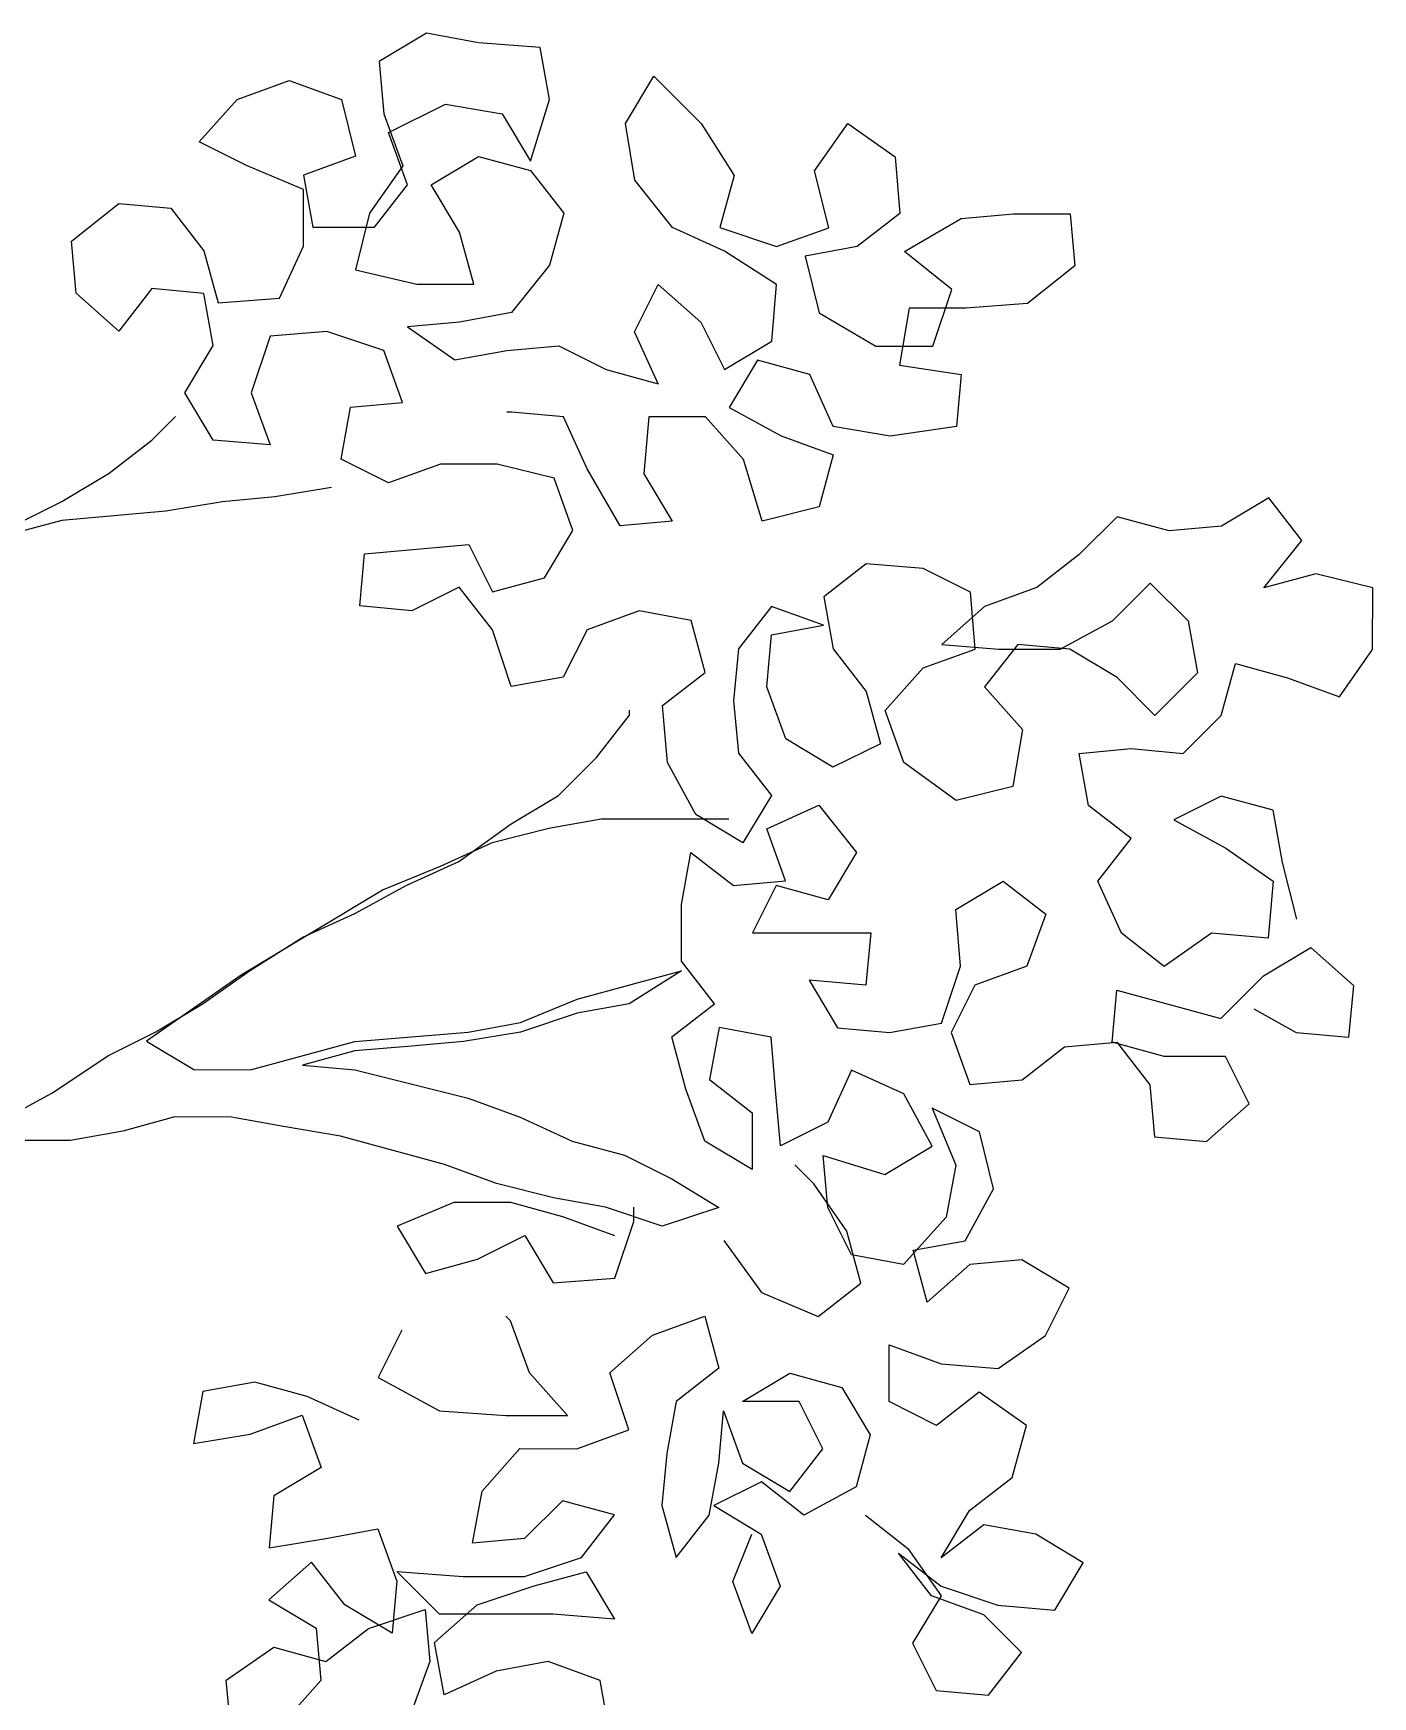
# Model space of a CAD drawing. Header units: millimetres. Extents: x 684983 to 685377, y 990360 to 990509.
# Drawn here: x 685180.768 to 685181.276, y 990434.495 to 990435.126 of the extents above; entities that cross this region are included whole.
import ezdxf

# ---------------------------------------------------------------- set-up
doc = ezdxf.new("R2010")
doc.units = ezdxf.units.MM
doc.layers.add('JACK  FRUIT TREE', color=7, linetype='Continuous')

# ---------------------------------------------------------------- blocks, each defined once
blk = doc.blocks.new('JT')
at = {"color": 3}
for p, q in [((0.58548, 1.18347, 157.72663), (0.5735, 1.1763, 157.72663)), ((0.59863, 1.18106, 157.72663), (0.58548, 1.18347, 157.72663)), ((0.61419, 1.17985, 157.72663), (0.59863, 1.18106, 157.72663)), ((0.61657, 1.16669, 157.72663), (0.61419, 1.17985, 157.72663)), ((0.5735, 1.1763, 157.72663), (0.57469, 1.16314, 157.72663)), ((0.5376, 1.16676, 157.72663), (0.55077, 1.17153, 157.72663)), ((0.55077, 1.17153, 157.72663), (0.56392, 1.16674, 157.72663)), ((0.63571, 1.16069, 157.72663), (0.6429, 1.17265, 157.72663)), ((0.6429, 1.17265, 157.72663), (0.65485, 1.16067, 157.72663)), ((0.52802, 1.156, 157.72663), (0.5376, 1.16676, 157.72663)), ((0.56392, 1.16674, 157.72663), (0.5675, 1.15237, 157.72663)), ((0.57588, 1.15835, 157.72663), (0.59024, 1.16551, 157.72663)), ((0.59024, 1.16551, 157.72663), (0.6046, 1.16311, 157.72663)), ((0.61177, 1.15114, 157.72663), (0.61657, 1.16669, 157.72663)), ((0.57469, 1.16314, 157.72663), (0.57946, 1.14997, 157.72663)), ((0.6046, 1.16311, 157.72663), (0.61177, 1.15114, 157.72663)), ((0.63809, 1.14633, 157.72663), (0.63571, 1.16069, 157.72663)), ((0.65485, 1.16067, 157.72663), (0.66321, 1.1475, 157.72663)), ((0.68355, 1.14868, 157.72663), (0.69194, 1.16064, 157.72663)), ((0.69194, 1.16064, 157.72663), (0.7039, 1.15225, 157.72663)), ((0.58065, 1.14518, 157.72663), (0.57588, 1.15835, 157.72663)), ((0.53998, 1.15001, 157.72663), (0.52802, 1.156, 157.72663)), ((0.5675, 1.15237, 157.72663), (0.55433, 1.1476, 157.72663)), ((0.58664, 1.14518, 157.72663), (0.59861, 1.15235, 157.72663)), ((0.59861, 1.15235, 157.72663), (0.61177, 1.14874, 157.72663)), ((0.7039, 1.15225, 157.72663), (0.70508, 1.13789, 157.72663)), ((0.55433, 1.14401, 157.72663), (0.53998, 1.15001, 157.72663)), ((0.57946, 1.14997, 157.72663), (0.57108, 1.13801, 157.72663)), ((0.61177, 1.14874, 157.72663), (0.62013, 1.13797, 157.72663)), ((0.68713, 1.13432, 157.72663), (0.68355, 1.14868, 157.72663)), ((0.55432, 1.12965, 157.72663), (0.55433, 1.14401, 157.72663)), ((0.55433, 1.1476, 157.72663), (0.55672, 1.13444, 157.72663)), ((0.57227, 1.13442, 157.72663), (0.58065, 1.14518, 157.72663)), ((0.5938, 1.13321, 157.72663), (0.58664, 1.14518, 157.72663)), ((0.64765, 1.13435, 157.72663), (0.63809, 1.14633, 157.72663)), ((0.66321, 1.1475, 157.72663), (0.65961, 1.13434, 157.72663)), ((0.49569, 1.1309, 157.72663), (0.50767, 1.14046, 157.72663)), ((0.50767, 1.14046, 157.72663), (0.52083, 1.13926, 157.72663)), ((0.52083, 1.13926, 157.72663), (0.52919, 1.12848, 157.72663)), ((0.57108, 1.13801, 157.72663), (0.56747, 1.12366, 157.72663)), ((0.62013, 1.13797, 157.72663), (0.61653, 1.12481, 157.72663)), ((0.70508, 1.13789, 157.72663), (0.6943, 1.12953, 157.72663)), ((0.70627, 1.12832, 157.72663), (0.72063, 1.13668, 157.72663)), ((0.72063, 1.13668, 157.72663), (0.73379, 1.13786, 157.72663)), ((0.73379, 1.13786, 157.72663), (0.74815, 1.13785, 157.72663)), ((0.74815, 1.13785, 157.72663), (0.74934, 1.12469, 157.72663)), ((0.55672, 1.13444, 157.72663), (0.57227, 1.13442, 157.72663)), ((0.59738, 1.12004, 157.72663), (0.5938, 1.13321, 157.72663)), ((0.6608, 1.12836, 157.72663), (0.64765, 1.13435, 157.72663)), ((0.65961, 1.13434, 157.72663), (0.67396, 1.12954, 157.72663)), ((0.67396, 1.12954, 157.72663), (0.68713, 1.13432, 157.72663)), ((0.49688, 1.11774, 157.72663), (0.49569, 1.1309, 157.72663)), ((0.52919, 1.12848, 157.72663), (0.53277, 1.11532, 157.72663)), ((0.54832, 1.1165, 157.72663), (0.55432, 1.12965, 157.72663)), ((0.67396, 1.11997, 157.72663), (0.6608, 1.12836, 157.72663)), ((0.6943, 1.12953, 157.72663), (0.68114, 1.12714, 157.72663)), ((0.68114, 1.12714, 157.72663), (0.68472, 1.11278, 157.72663)), ((0.71822, 1.11874, 157.72663), (0.70627, 1.12832, 157.72663)), ((0.56747, 1.12366, 157.72663), (0.58302, 1.12006, 157.72663)), ((0.61653, 1.12481, 157.72663), (0.60695, 1.11286, 157.72663)), ((0.74934, 1.12469, 157.72663), (0.73736, 1.11513, 157.72663)), ((0.51602, 1.11892, 157.72663), (0.50764, 1.10816, 157.72663)), ((0.52918, 1.11771, 157.72663), (0.51602, 1.11892, 157.72663)), ((0.58302, 1.12006, 157.72663), (0.59738, 1.12004, 157.72663)), ((0.63805, 1.10804, 157.72663), (0.64404, 1.12, 157.72663)), ((0.64404, 1.12, 157.72663), (0.6548, 1.11042, 157.72663)), ((0.67275, 1.10562, 157.72663), (0.67396, 1.11997, 157.72663)), ((0.71342, 1.10438, 157.72663), (0.71822, 1.11874, 157.72663)), ((0.50764, 1.10816, 157.72663), (0.49688, 1.11774, 157.72663)), ((0.53156, 1.10455, 157.72663), (0.52918, 1.11771, 157.72663)), ((0.53277, 1.11532, 157.72663), (0.54832, 1.1165, 157.72663)), ((0.73736, 1.11513, 157.72663), (0.72181, 1.11395, 157.72663)), ((0.59378, 1.11047, 157.72663), (0.58062, 1.10929, 157.72663)), ((0.60695, 1.11286, 157.72663), (0.59378, 1.11047, 157.72663)), ((0.6548, 1.11042, 157.72663), (0.66077, 1.09845, 157.72663)), ((0.68472, 1.11278, 157.72663), (0.69907, 1.1044, 157.72663)), ((0.70745, 1.11396, 157.72663), (0.70504, 1.0996, 157.72663)), ((0.72181, 1.11395, 157.72663), (0.70745, 1.11396, 157.72663)), ((0.54592, 1.10693, 157.72663), (0.54112, 1.09258, 157.72663)), ((0.56028, 1.10811, 157.72663), (0.54592, 1.10693, 157.72663)), ((0.57463, 1.10331, 157.72663), (0.56028, 1.10811, 157.72663)), ((0.58062, 1.10929, 157.72663), (0.59258, 1.1009, 157.72663)), ((0.64402, 1.09487, 157.72663), (0.63805, 1.10804, 157.72663)), ((0.52437, 1.09259, 157.72663), (0.53156, 1.10455, 157.72663)), ((0.57941, 1.09015, 157.72663), (0.57463, 1.10331, 157.72663)), ((0.59258, 1.1009, 157.72663), (0.60574, 1.10328, 157.72663)), ((0.60574, 1.10328, 157.72663), (0.6189, 1.10447, 157.72663)), ((0.6189, 1.10447, 157.72663), (0.63086, 1.09848, 157.72663)), ((0.66077, 1.09845, 157.72663), (0.67275, 1.10562, 157.72663)), ((0.69907, 1.1044, 157.72663), (0.71342, 1.10438, 157.72663)), ((0.63086, 1.09848, 157.72663), (0.64402, 1.09487, 157.72663)), ((0.66915, 1.10083, 157.72663), (0.66196, 1.08888, 157.72663)), ((0.68231, 1.09723, 157.72663), (0.66915, 1.10083, 157.72663)), ((0.70504, 1.0996, 157.72663), (0.7206, 1.0972, 157.72663)), ((0.68828, 1.08407, 157.72663), (0.68231, 1.09723, 157.72663)), ((0.7206, 1.0972, 157.72663), (0.71939, 1.08404, 157.72663)), ((0.53154, 1.08062, 157.72663), (0.52437, 1.09259, 157.72663)), ((0.54112, 1.09258, 157.72663), (0.5459, 1.07941, 157.72663)), ((0.56625, 1.08896, 157.72663), (0.57941, 1.09015, 157.72663)), ((0.56384, 1.0758, 157.72663), (0.56625, 1.08896, 157.72663)), ((0.60692, 1.08773, 157.72663), (0.60573, 1.08773, 157.72663)), ((0.62008, 1.08652, 157.72663), (0.60692, 1.08773, 157.72663)), ((0.62605, 1.07335, 157.72663), (0.62008, 1.08652, 157.72663)), ((0.64162, 1.0865, 157.72663), (0.64041, 1.07214, 157.72663)), ((0.65598, 1.08649, 157.72663), (0.64162, 1.0865, 157.72663)), ((0.66554, 1.07571, 157.72663), (0.65598, 1.08649, 157.72663)), ((0.66196, 1.08888, 157.72663), (0.67512, 1.08168, 157.72663)), ((0.67512, 1.08168, 157.72663), (0.68827, 1.07689, 157.72663)), ((0.70264, 1.08166, 157.72663), (0.68828, 1.08407, 157.72663)), ((0.71939, 1.08404, 157.72663), (0.70264, 1.08166, 157.72663)), ((0.5459, 1.07941, 157.72663), (0.53154, 1.08062, 157.72663)), ((0.68827, 1.07689, 157.72663), (0.68467, 1.06373, 157.72663)), ((0.5758, 1.06981, 157.72663), (0.56384, 1.0758, 157.72663)), ((0.58897, 1.07458, 157.72663), (0.5758, 1.06981, 157.72663)), ((0.60332, 1.07457, 157.72663), (0.58897, 1.07458, 157.72663)), ((0.61768, 1.07097, 157.72663), (0.60332, 1.07457, 157.72663)), ((0.63442, 1.05899, 157.72663), (0.62605, 1.07335, 157.72663)), ((0.67031, 1.06015, 157.72663), (0.66554, 1.07571, 157.72663)), ((0.62245, 1.0578, 157.72663), (0.61768, 1.07097, 157.72663)), ((0.64041, 1.07214, 157.72663), (0.64758, 1.06017, 157.72663)), ((0.79834, 1.06602, 157.72663), (0.78637, 1.05885, 157.72663)), ((0.8067, 1.05524, 157.72663), (0.79834, 1.06602, 157.72663)), ((0.64758, 1.06017, 157.72663), (0.63442, 1.05899, 157.72663)), ((0.68467, 1.06373, 157.72663), (0.67031, 1.06015, 157.72663)), ((0.76005, 1.06127, 157.72663), (0.75047, 1.0517, 157.72663)), ((0.7732, 1.05767, 157.72663), (0.76005, 1.06127, 157.72663)), ((0.61526, 1.04585, 157.72663), (0.62245, 1.0578, 157.72663)), ((0.78637, 1.05885, 157.72663), (0.7732, 1.05767, 157.72663)), ((0.56859, 1.03871, 157.72663), (0.5698, 1.05187, 157.72663)), ((0.5698, 1.05187, 157.72663), (0.59613, 1.05424, 157.72663)), ((0.59613, 1.05424, 157.72663), (0.6021, 1.04227, 157.72663)), ((0.75047, 1.0517, 157.72663), (0.73969, 1.04334, 157.72663)), ((0.79712, 1.04329, 157.72663), (0.8067, 1.05524, 157.72663)), ((0.69662, 1.04936, 157.72663), (0.68585, 1.041, 157.72663)), ((0.71098, 1.04815, 157.72663), (0.69662, 1.04936, 157.72663)), ((0.72294, 1.04216, 157.72663), (0.71098, 1.04815, 157.72663)), ((0.59372, 1.04347, 157.72663), (0.58175, 1.0375, 157.72663)), ((0.60209, 1.0327, 157.72663), (0.59372, 1.04347, 157.72663)), ((0.6021, 1.04227, 157.72663), (0.61526, 1.04585, 157.72663)), ((0.73969, 1.04334, 157.72663), (0.72652, 1.03857, 157.72663)), ((0.75883, 1.03495, 157.72663), (0.76841, 1.04451, 157.72663)), ((0.76841, 1.04451, 157.72663), (0.77797, 1.03493, 157.72663)), ((0.81028, 1.04686, 157.72663), (0.79712, 1.04329, 157.72663)), ((0.82464, 1.04326, 157.72663), (0.81028, 1.04686, 157.72663)), ((0.82462, 1.02771, 157.72663), (0.82464, 1.04326, 157.72663)), ((0.58175, 1.0375, 157.72663), (0.56859, 1.03871, 157.72663)), ((0.67268, 1.03861, 157.72663), (0.6643, 1.02785, 157.72663)), ((0.68584, 1.03382, 157.72663), (0.67268, 1.03861, 157.72663)), ((0.68585, 1.041, 157.72663), (0.68823, 1.02783, 157.72663)), ((0.72412, 1.0278, 157.72663), (0.72294, 1.04216, 157.72663)), ((0.63918, 1.03745, 157.72663), (0.62602, 1.03267, 157.72663)), ((0.65234, 1.03504, 157.72663), (0.63918, 1.03745, 157.72663)), ((0.65592, 1.02188, 157.72663), (0.65234, 1.03504, 157.72663)), ((0.72652, 1.03857, 157.72663), (0.71575, 1.029, 157.72663)), ((0.74566, 1.02778, 157.72663), (0.75883, 1.03495, 157.72663)), ((0.77797, 1.03493, 157.72663), (0.78035, 1.02177, 157.72663)), ((0.60686, 1.01834, 157.72663), (0.60209, 1.0327, 157.72663)), ((0.62602, 1.03267, 157.72663), (0.62002, 1.02072, 157.72663)), ((0.67147, 1.01828, 157.72663), (0.67268, 1.03144, 157.72663)), ((0.67268, 1.03144, 157.72663), (0.68584, 1.03382, 157.72663)), ((0.6643, 1.02785, 157.72663), (0.66309, 1.01469, 157.72663)), ((0.68823, 1.02783, 157.72663), (0.69659, 1.01706, 157.72663)), ((0.71096, 1.02303, 157.72663), (0.72412, 1.0278, 157.72663)), ((0.71575, 1.029, 157.72663), (0.7301, 1.02779, 157.72663)), ((0.73489, 1.02899, 157.72663), (0.72651, 1.01823, 157.72663)), ((0.7301, 1.02779, 157.72663), (0.74566, 1.02778, 157.72663)), ((0.74805, 1.02778, 157.72663), (0.73489, 1.02899, 157.72663)), ((0.76001, 1.02059, 157.72663), (0.74805, 1.02778, 157.72663)), ((0.81624, 1.01575, 157.72663), (0.82462, 1.02771, 157.72663)), ((0.64514, 1.01351, 157.72663), (0.65592, 1.02188, 157.72663)), ((0.70138, 1.01227, 157.72663), (0.71096, 1.02303, 157.72663)), ((0.78035, 1.02177, 157.72663), (0.76957, 1.01101, 157.72663)), ((0.78632, 1.01099, 157.72663), (0.78992, 1.02415, 157.72663)), ((0.78992, 1.02415, 157.72663), (0.80308, 1.02055, 157.72663)), ((0.62002, 1.02072, 157.72663), (0.60686, 1.01834, 157.72663)), ((0.67624, 1.00511, 157.72663), (0.67147, 1.01828, 157.72663)), ((0.72651, 1.01823, 157.72663), (0.73607, 1.00745, 157.72663)), ((0.76957, 1.01101, 157.72663), (0.76001, 1.02059, 157.72663)), ((0.80308, 1.02055, 157.72663), (0.81624, 1.01575, 157.72663)), ((0.64633, 0.99916, 157.72663), (0.64514, 1.01351, 157.72663)), ((0.66309, 1.01469, 157.72663), (0.66428, 1.00153, 157.72663)), ((0.69659, 1.01706, 157.72663), (0.70017, 1.00389, 157.72663)), ((0.70615, 0.9991, 157.72663), (0.70138, 1.01227, 157.72663)), ((0.77674, 1.00143, 157.72663), (0.78632, 1.01099, 157.72663)), ((0.6882, 0.99792, 157.72663), (0.67624, 1.00511, 157.72663)), ((0.73607, 1.00745, 157.72663), (0.73366, 0.99309, 157.72663)), ((0.66428, 1.00153, 157.72663), (0.67264, 0.99076, 157.72663)), ((0.70017, 1.00389, 157.72663), (0.6882, 0.99792, 157.72663)), ((0.75042, 1.00145, 157.72663), (0.76358, 1.00264, 157.72663)), ((0.7528, 0.98829, 157.72663), (0.75042, 1.00145, 157.72663)), ((0.76358, 1.00264, 157.72663), (0.77674, 1.00143, 157.72663)), ((0.65349, 0.98599, 157.72663), (0.64633, 0.99916, 157.72663)), ((0.7193, 0.98952, 157.72663), (0.70615, 0.9991, 157.72663)), ((0.73366, 0.99309, 157.72663), (0.7193, 0.98952, 157.72663)), ((0.67264, 0.99076, 157.72663), (0.66545, 0.9788, 157.72663)), ((0.67144, 0.98238, 157.72663), (0.6846, 0.98835, 157.72663)), ((0.6846, 0.98835, 157.72663), (0.69416, 0.97638, 157.72663)), ((0.76356, 0.9799, 157.72663), (0.7528, 0.98829, 157.72663)), ((0.7863, 0.99065, 157.72663), (0.77433, 0.98468, 157.72663)), ((0.79946, 0.98705, 157.72663), (0.7863, 0.99065, 157.72663)), ((0.66545, 0.9788, 157.72663), (0.65349, 0.98599, 157.72663)), ((0.77433, 0.98468, 157.72663), (0.78749, 0.97749, 157.72663)), ((0.80184, 0.97389, 157.72663), (0.79946, 0.98705, 157.72663)), ((0.67621, 0.96922, 157.72663), (0.67144, 0.98238, 157.72663)), ((0.75518, 0.96914, 157.72663), (0.76356, 0.9799, 157.72663)), ((0.64988, 0.96326, 157.72663), (0.65229, 0.97642, 157.72663)), ((0.65229, 0.97642, 157.72663), (0.66305, 0.96803, 157.72663)), ((0.69416, 0.97638, 157.72663), (0.68697, 0.96442, 157.72663)), ((0.78749, 0.97749, 157.72663), (0.79945, 0.9691, 157.72663)), ((0.80542, 0.95953, 157.72663), (0.80184, 0.97389, 157.72663)), ((0.66305, 0.96803, 157.72663), (0.67621, 0.96922, 157.72663)), ((0.67382, 0.96802, 157.72663), (0.66782, 0.95606, 157.72663)), ((0.68697, 0.96442, 157.72663), (0.67382, 0.96802, 157.72663)), ((0.71928, 0.962, 157.72663), (0.73125, 0.96917, 157.72663)), ((0.73125, 0.96917, 157.72663), (0.74201, 0.96078, 157.72663)), ((0.76115, 0.95598, 157.72663), (0.75518, 0.96914, 157.72663)), ((0.79945, 0.9691, 157.72663), (0.79824, 0.95475, 157.72663)), ((0.64987, 0.9489, 157.72663), (0.64988, 0.96326, 157.72663)), ((0.72046, 0.94764, 157.72663), (0.71928, 0.962, 157.72663)), ((0.74201, 0.96078, 157.72663), (0.73721, 0.94762, 157.72663)), ((0.66782, 0.95606, 157.72663), (0.69773, 0.95604, 157.72663)), ((0.69773, 0.95604, 157.72663), (0.69653, 0.94288, 157.72663)), ((0.77191, 0.94759, 157.72663), (0.76115, 0.95598, 157.72663)), ((0.78388, 0.95596, 157.72663), (0.77191, 0.94759, 157.72663)), ((0.79824, 0.95475, 157.72663), (0.78388, 0.95596, 157.72663)), ((0.79703, 0.94518, 157.72663), (0.809, 0.95234, 157.72663)), ((0.809, 0.95234, 157.72663), (0.81976, 0.94276, 157.72663)), ((0.65823, 0.93813, 157.72663), (0.64987, 0.9489, 157.72663)), ((0.71566, 0.93329, 157.72663), (0.72046, 0.94764, 157.72663)), ((0.73721, 0.94762, 157.72663), (0.72404, 0.94285, 157.72663)), ((0.69653, 0.94288, 157.72663), (0.68217, 0.94409, 157.72663)), ((0.68217, 0.94409, 157.72663), (0.68934, 0.93211, 157.72663)), ((0.72404, 0.94285, 157.72663), (0.71805, 0.93089, 157.72663)), ((0.78625, 0.93442, 157.72663), (0.79703, 0.94518, 157.72663)), ((0.81976, 0.94276, 157.72663), (0.81855, 0.9296, 157.72663)), ((0.64746, 0.92976, 157.72663), (0.65823, 0.93813, 157.72663)), ((0.75873, 0.92846, 157.72663), (0.75994, 0.94162, 157.72663)), ((0.75994, 0.94162, 157.72663), (0.78625, 0.93442, 157.72663)), ((0.80539, 0.93081, 157.72663), (0.79463, 0.9368, 157.72663)), ((0.65104, 0.9166, 157.72663), (0.64746, 0.92976, 157.72663)), ((0.65943, 0.93214, 157.72663), (0.65702, 0.91898, 157.72663)), ((0.67258, 0.92974, 157.72663), (0.65943, 0.93214, 157.72663)), ((0.67377, 0.91538, 157.72663), (0.67258, 0.92974, 157.72663)), ((0.68934, 0.93211, 157.72663), (0.7025, 0.93091, 157.72663)), ((0.7025, 0.93091, 157.72663), (0.71566, 0.93329, 157.72663)), ((0.71805, 0.93089, 157.72663), (0.72282, 0.91773, 157.72663)), ((0.81855, 0.9296, 157.72663), (0.80539, 0.93081, 157.72663)), ((0.73599, 0.91891, 157.72663), (0.74676, 0.92728, 157.72663)), ((0.74676, 0.92728, 157.72663), (0.75992, 0.92846, 157.72663)), ((0.77189, 0.92486, 157.72663), (0.75873, 0.92846, 157.72663)), ((0.75992, 0.92846, 157.72663), (0.76829, 0.91768, 157.72663)), ((0.69292, 0.92134, 157.72663), (0.68692, 0.90819, 157.72663)), ((0.70607, 0.91535, 157.72663), (0.69292, 0.92134, 157.72663)), ((0.78744, 0.92485, 157.72663), (0.77189, 0.92486, 157.72663)), ((0.79341, 0.91288, 157.72663), (0.78744, 0.92485, 157.72663)), ((0.65702, 0.91898, 157.72663), (0.66778, 0.9106, 157.72663)), ((0.72282, 0.91773, 157.72663), (0.73599, 0.91891, 157.72663)), ((0.76829, 0.91768, 157.72663), (0.76947, 0.90452, 157.72663)), ((0.65581, 0.90343, 157.72663), (0.65104, 0.9166, 157.72663)), ((0.67495, 0.90222, 157.72663), (0.67377, 0.91538, 157.72663)), ((0.71324, 0.90218, 157.72663), (0.70607, 0.91535, 157.72663)), ((0.78263, 0.90331, 157.72663), (0.79341, 0.91288, 157.72663)), ((0.66778, 0.9106, 157.72663), (0.66777, 0.89624, 157.72663)), ((0.72521, 0.90576, 157.72663), (0.71325, 0.91175, 157.72663)), ((0.71325, 0.91175, 157.72663), (0.71922, 0.89739, 157.72663)), ((0.68692, 0.90819, 157.72663), (0.67495, 0.90222, 157.72663)), ((0.72878, 0.8914, 157.72663), (0.72521, 0.90576, 157.72663)), ((0.76947, 0.90452, 157.72663), (0.78263, 0.90331, 157.72663)), ((0.66777, 0.89624, 157.72663), (0.65581, 0.90343, 157.72663)), ((0.70127, 0.89501, 157.72663), (0.71324, 0.90218, 157.72663)), ((0.68332, 0.89264, 157.72663), (0.67854, 0.89743, 157.72663)), ((0.6869, 0.88665, 157.72663), (0.68572, 0.89981, 157.72663)), ((0.68572, 0.89981, 157.72663), (0.70127, 0.89501, 157.72663)), ((0.71922, 0.89739, 157.72663), (0.71681, 0.88423, 157.72663)), ((0.69168, 0.88066, 157.72663), (0.68332, 0.89264, 157.72663)), ((0.59238, 0.88793, 157.72663), (0.57802, 0.88197, 157.72663)), ((0.60674, 0.88792, 157.72663), (0.59238, 0.88793, 157.72663)), ((0.6199, 0.88432, 157.72663), (0.60674, 0.88792, 157.72663)), ((0.72159, 0.87824, 157.72663), (0.72878, 0.8914, 157.72663)), ((0.63306, 0.87952, 157.72663), (0.6199, 0.88432, 157.72663)), ((0.63305, 0.86875, 157.72663), (0.63784, 0.88311, 157.72663)), ((0.63784, 0.88311, 157.72663), (0.63785, 0.8867, 157.72663)), ((0.69287, 0.87468, 157.72663), (0.6869, 0.88665, 157.72663)), ((0.71681, 0.88423, 157.72663), (0.70603, 0.87228, 157.72663)), ((0.57802, 0.88197, 157.72663), (0.58519, 0.86999, 157.72663)), ((0.59835, 0.87357, 157.72663), (0.61032, 0.87954, 157.72663)), ((0.61032, 0.87954, 157.72663), (0.61749, 0.86757, 157.72663)), ((0.69526, 0.8675, 157.72663), (0.69168, 0.88066, 157.72663)), ((0.66057, 0.8783, 157.72663), (0.67013, 0.86513, 157.72663)), ((0.70603, 0.87228, 157.72663), (0.69287, 0.87468, 157.72663)), ((0.70843, 0.87586, 157.72663), (0.72159, 0.87824, 157.72663)), ((0.71201, 0.8627, 157.72663), (0.70843, 0.87586, 157.72663)), ((0.58519, 0.86999, 157.72663), (0.59835, 0.87357, 157.72663)), ((0.72278, 0.87226, 157.72663), (0.71201, 0.8627, 157.72663)), ((0.73595, 0.87345, 157.72663), (0.72278, 0.87226, 157.72663)), ((0.7479, 0.86626, 157.72663), (0.73595, 0.87345, 157.72663)), ((0.61749, 0.86757, 157.72663), (0.63305, 0.86875, 157.72663)), ((0.68448, 0.85914, 157.72663), (0.69526, 0.8675, 157.72663)), ((0.74191, 0.8543, 157.72663), (0.7479, 0.86626, 157.72663)), ((0.67013, 0.86513, 157.72663), (0.68448, 0.85914, 157.72663)), ((0.60671, 0.85801, 157.72663), (0.60552, 0.85921, 157.72663)), ((0.61149, 0.84484, 157.72663), (0.60671, 0.85801, 157.72663)), ((0.6426, 0.85439, 157.72663), (0.65577, 0.85916, 157.72663)), ((0.65577, 0.85916, 157.72663), (0.65935, 0.846, 157.72663)), ((0.57919, 0.85564, 157.72663), (0.5732, 0.84368, 157.72663)), ((0.63183, 0.84483, 157.72663), (0.6426, 0.85439, 157.72663)), ((0.72994, 0.84593, 157.72663), (0.74191, 0.8543, 157.72663)), ((0.70241, 0.83758, 157.72663), (0.70242, 0.85194, 157.72663)), ((0.70242, 0.85194, 157.72663), (0.71558, 0.84714, 157.72663)), ((0.65935, 0.846, 157.72663), (0.64857, 0.83763, 157.72663)), ((0.71558, 0.84714, 157.72663), (0.72994, 0.84593, 157.72663)), ((0.54209, 0.84252, 157.72663), (0.52893, 0.84013, 157.72663)), ((0.55525, 0.83891, 157.72663), (0.54209, 0.84252, 157.72663)), ((0.5732, 0.84368, 157.72663), (0.58875, 0.83529, 157.72663)), ((0.62105, 0.83407, 157.72663), (0.61149, 0.84484, 157.72663)), ((0.6366, 0.83046, 157.72663), (0.63183, 0.84483, 157.72663)), ((0.66532, 0.83762, 157.72663), (0.67729, 0.84478, 157.72663)), ((0.67729, 0.84478, 157.72663), (0.69045, 0.84118, 157.72663)), ((0.69045, 0.84118, 157.72663), (0.69762, 0.82921, 157.72663)), ((0.52893, 0.84013, 157.72663), (0.52652, 0.82698, 157.72663)), ((0.5684, 0.83292, 157.72663), (0.55525, 0.83891, 157.72663)), ((0.64857, 0.83763, 157.72663), (0.64617, 0.82447, 157.72663)), ((0.67968, 0.8376, 157.72663), (0.66532, 0.83762, 157.72663)), ((0.68565, 0.82563, 157.72663), (0.67968, 0.8376, 157.72663)), ((0.71437, 0.83159, 157.72663), (0.70241, 0.83758, 157.72663)), ((0.72515, 0.83995, 157.72663), (0.71437, 0.83159, 157.72663)), ((0.7371, 0.83157, 157.72663), (0.72515, 0.83995, 157.72663)), ((0.54088, 0.82936, 157.72663), (0.55405, 0.83413, 157.72663)), ((0.55405, 0.83413, 157.72663), (0.55882, 0.82096, 157.72663)), ((0.58875, 0.83529, 157.72663), (0.6055, 0.83408, 157.72663)), ((0.6055, 0.83408, 157.72663), (0.62105, 0.83407, 157.72663)), ((0.65932, 0.82207, 157.72663), (0.66053, 0.83523, 157.72663)), ((0.66053, 0.83523, 157.72663), (0.66531, 0.82206, 157.72663)), ((0.52652, 0.82698, 157.72663), (0.54088, 0.82936, 157.72663)), ((0.62343, 0.82569, 157.72663), (0.6366, 0.83046, 157.72663)), ((0.69762, 0.82921, 157.72663), (0.69402, 0.81605, 157.72663)), ((0.7335, 0.81841, 157.72663), (0.7371, 0.83157, 157.72663)), ((0.5995, 0.81494, 157.72663), (0.60908, 0.8257, 157.72663)), ((0.60908, 0.8257, 157.72663), (0.62343, 0.82569, 157.72663)), ((0.64617, 0.82447, 157.72663), (0.64496, 0.81131, 157.72663)), ((0.67727, 0.81487, 157.72663), (0.68565, 0.82563, 157.72663)), ((0.55882, 0.82096, 157.72663), (0.54685, 0.8138, 157.72663)), ((0.65692, 0.80891, 157.72663), (0.65932, 0.82207, 157.72663)), ((0.66531, 0.82206, 157.72663), (0.67727, 0.81487, 157.72663)), ((0.67009, 0.81727, 157.72663), (0.65812, 0.8113, 157.72663)), ((0.68085, 0.80889, 157.72663), (0.67009, 0.81727, 157.72663)), ((0.69402, 0.81605, 157.72663), (0.68085, 0.80889, 157.72663)), ((0.72273, 0.81005, 157.72663), (0.7335, 0.81841, 157.72663)), ((0.54685, 0.8138, 157.72663), (0.54564, 0.80064, 157.72663)), ((0.59709, 0.80179, 157.72663), (0.5995, 0.81494, 157.72663)), ((0.61983, 0.81253, 157.72663), (0.61025, 0.80297, 157.72663)), ((0.63299, 0.80893, 157.72663), (0.61983, 0.81253, 157.72663)), ((0.62461, 0.79817, 157.72663), (0.63299, 0.80893, 157.72663)), ((0.64496, 0.81131, 157.72663), (0.64853, 0.79815, 157.72663)), ((0.64853, 0.79815, 157.72663), (0.65692, 0.80891, 157.72663)), ((0.65812, 0.8113, 157.72663), (0.67008, 0.80411, 157.72663)), ((0.6964, 0.80887, 157.72663), (0.70716, 0.80049, 157.72663)), ((0.71554, 0.79809, 157.72663), (0.72273, 0.81005, 157.72663)), ((0.56, 0.80302, 157.72663), (0.57316, 0.8054, 157.72663)), ((0.57316, 0.8054, 157.72663), (0.57794, 0.79223, 157.72663)), ((0.66289, 0.79215, 157.72663), (0.66768, 0.80411, 157.72663)), ((0.67008, 0.80411, 157.72663), (0.67485, 0.79095, 157.72663)), ((0.72631, 0.80645, 157.72663), (0.71554, 0.79809, 157.72663)), ((0.73947, 0.80405, 157.72663), (0.72631, 0.80645, 157.72663)), ((0.75143, 0.79686, 157.72663), (0.73947, 0.80405, 157.72663)), ((0.54564, 0.80064, 157.72663), (0.56, 0.80302, 157.72663)), ((0.61025, 0.80297, 157.72663), (0.59709, 0.80179, 157.72663)), ((0.71313, 0.78852, 157.72663), (0.70477, 0.79929, 157.72663)), ((0.70477, 0.79929, 157.72663), (0.71553, 0.79091, 157.72663)), ((0.70716, 0.80049, 157.72663), (0.71553, 0.78852, 157.72663)), ((0.55641, 0.79704, 157.72663), (0.54563, 0.78747, 157.72663)), ((0.56477, 0.78626, 157.72663), (0.55641, 0.79704, 157.72663)), ((0.61024, 0.7934, 157.72663), (0.62461, 0.79817, 157.72663)), ((0.74424, 0.7849, 157.72663), (0.75143, 0.79686, 157.72663)), ((0.57794, 0.79223, 157.72663), (0.57673, 0.77907, 157.72663)), ((0.5887, 0.78385, 157.72663), (0.57794, 0.79462, 157.72663)), ((0.57794, 0.79462, 157.72663), (0.59469, 0.79341, 157.72663)), ((0.59469, 0.79341, 157.72663), (0.61024, 0.7934, 157.72663)), ((0.59827, 0.78623, 157.72663), (0.61263, 0.791, 157.72663)), ((0.61263, 0.791, 157.72663), (0.6258, 0.79458, 157.72663)), ((0.6258, 0.79458, 157.72663), (0.63297, 0.78261, 157.72663)), ((0.66766, 0.77899, 157.72663), (0.66289, 0.79215, 157.72663)), ((0.67485, 0.79095, 157.72663), (0.66766, 0.77899, 157.72663)), ((0.71553, 0.79091, 157.72663), (0.72988, 0.78611, 157.72663)), ((0.54563, 0.78747, 157.72663), (0.55759, 0.78029, 157.72663)), ((0.71553, 0.78852, 157.72663), (0.70834, 0.77656, 157.72663)), ((0.72629, 0.78372, 157.72663), (0.71313, 0.78852, 157.72663)), ((0.57673, 0.77907, 157.72663), (0.56477, 0.78626, 157.72663)), ((0.57075, 0.78027, 157.72663), (0.58511, 0.78505, 157.72663)), ((0.58511, 0.78505, 157.72663), (0.5863, 0.77188, 157.72663)), ((0.5875, 0.77667, 157.72663), (0.59827, 0.78623, 157.72663)), ((0.61741, 0.78382, 157.72663), (0.5887, 0.78385, 157.72663)), ((0.63297, 0.78261, 157.72663), (0.61741, 0.78382, 157.72663)), ((0.73585, 0.77414, 157.72663), (0.72629, 0.78372, 157.72663)), ((0.72988, 0.78611, 157.72663), (0.74424, 0.7849, 157.72663)), ((0.55759, 0.78029, 157.72663), (0.55877, 0.76712, 157.72663)), ((0.55997, 0.77191, 157.72663), (0.57075, 0.78027, 157.72663)), ((0.53484, 0.76714, 157.72663), (0.54682, 0.77551, 157.72663)), ((0.54682, 0.77551, 157.72663), (0.55997, 0.77191, 157.72663)), ((0.58988, 0.76351, 157.72663), (0.5875, 0.77667, 157.72663)), ((0.70834, 0.77656, 157.72663), (0.71431, 0.76459, 157.72663)), ((0.72747, 0.76338, 157.72663), (0.73585, 0.77414, 157.72663)), ((0.5863, 0.77188, 157.72663), (0.5815, 0.75873, 157.72663)), ((0.60304, 0.76948, 157.72663), (0.58988, 0.76351, 157.72663)), ((0.61621, 0.77186, 157.72663), (0.60304, 0.76948, 157.72663)), ((0.62936, 0.76706, 157.72663), (0.61621, 0.77186, 157.72663)), ((0.53603, 0.75398, 157.72663), (0.53484, 0.76714, 157.72663)), ((0.55877, 0.76712, 157.72663), (0.54919, 0.75636, 157.72663)), ((0.63174, 0.7539, 157.72663), (0.62936, 0.76706, 157.72663)), ((0.71431, 0.76459, 157.72663), (0.72747, 0.76338, 157.72663))]:
    blk.add_line(p, q, dxfattribs=at)
for p, q in [((0.51599, 1.08063, 157.72663), (0.52197, 1.08661, 157.72663)), ((0.50521, 1.07227, 157.72663), (0.51599, 1.08063, 157.72663)), ((0.49324, 1.0651, 157.72663), (0.50521, 1.07227, 157.72663)), ((0.56144, 1.06863, 157.72663), (0.54708, 1.06625, 157.72663)), ((0.48127, 1.05913, 157.72663), (0.49324, 1.0651, 157.72663)), ((0.53392, 1.06506, 157.72663), (0.51956, 1.06268, 157.72663)), ((0.54708, 1.06625, 157.72663), (0.53392, 1.06506, 157.72663)), ((0.49324, 1.06032, 157.72663), (0.48007, 1.05674, 157.72663)), ((0.51956, 1.06268, 157.72663), (0.49324, 1.06032, 157.72663)), ((0.62838, 1.00037, 157.72663), (0.63677, 1.01113, 157.72663)), ((0.63677, 1.01113, 157.72663), (0.63677, 1.01233, 157.72663)), ((0.6188, 0.99081, 157.72663), (0.62838, 1.00037, 157.72663)), ((0.60683, 0.98364, 157.72663), (0.6188, 0.99081, 157.72663)), ((0.62956, 0.98481, 157.72663), (0.6164, 0.98243, 157.72663)), ((0.66187, 0.98478, 157.72663), (0.62956, 0.98481, 157.72663)), ((0.59366, 0.97408, 157.72663), (0.60683, 0.98364, 157.72663)), ((0.6164, 0.98243, 157.72663), (0.60204, 0.97886, 157.72663)), ((0.60204, 0.97886, 157.72663), (0.58887, 0.97289, 157.72663)), ((0.58887, 0.97289, 157.72663), (0.57451, 0.96692, 157.72663)), ((0.58049, 0.96811, 157.72663), (0.59366, 0.97408, 157.72663)), ((0.56732, 0.96094, 157.72663), (0.58049, 0.96811, 157.72663)), ((0.57451, 0.96692, 157.72663), (0.5386, 0.94541, 157.72663)), ((0.55416, 0.95497, 157.72663), (0.56732, 0.96094, 157.72663)), ((0.54099, 0.94661, 157.72663), (0.55416, 0.95497, 157.72663)), ((0.52902, 0.93824, 157.72663), (0.54099, 0.94661, 157.72663)), ((0.62354, 0.93935, 157.72663), (0.64987, 0.94651, 157.72663)), ((0.64987, 0.94651, 157.72663), (0.6367, 0.93815, 157.72663)), ((0.5386, 0.94541, 157.72663), (0.51465, 0.92869, 157.72663)), ((0.51705, 0.93108, 157.72663), (0.52902, 0.93824, 157.72663)), ((0.60918, 0.93338, 157.72663), (0.62354, 0.93935, 157.72663)), ((0.6367, 0.93815, 157.72663), (0.62354, 0.93576, 157.72663)), ((0.62354, 0.93576, 157.72663), (0.60917, 0.93099, 157.72663)), ((0.50508, 0.9251, 157.72663), (0.51705, 0.93108, 157.72663)), ((0.5673, 0.92864, 157.72663), (0.59601, 0.931, 157.72663)), ((0.60917, 0.93099, 157.72663), (0.59481, 0.92861, 157.72663)), ((0.59601, 0.931, 157.72663), (0.60918, 0.93338, 157.72663)), ((0.49071, 0.91555, 157.72663), (0.50508, 0.9251, 157.72663)), ((0.51465, 0.92869, 157.72663), (0.52661, 0.9215, 157.72663)), ((0.54097, 0.92148, 157.72663), (0.5673, 0.92864, 157.72663)), ((0.56729, 0.92624, 157.72663), (0.55413, 0.92267, 157.72663)), ((0.58165, 0.92743, 157.72663), (0.56729, 0.92624, 157.72663)), ((0.59481, 0.92861, 157.72663), (0.58165, 0.92743, 157.72663)), ((0.52661, 0.9215, 157.72663), (0.54097, 0.92148, 157.72663)), ((0.55413, 0.92267, 157.72663), (0.56729, 0.92146, 157.72663)), ((0.56729, 0.92146, 157.72663), (0.596, 0.91425, 157.72663)), ((0.47754, 0.90838, 157.72663), (0.49071, 0.91555, 157.72663)), ((0.596, 0.91425, 157.72663), (0.60915, 0.90946, 157.72663)), ((0.52181, 0.90954, 157.72663), (0.50865, 0.90596, 157.72663)), ((0.53617, 0.90952, 157.72663), (0.52181, 0.90954, 157.72663)), ((0.54933, 0.90712, 157.72663), (0.53617, 0.90952, 157.72663)), ((0.60915, 0.90946, 157.72663), (0.62231, 0.90346, 157.72663)), ((0.50865, 0.90596, 157.72663), (0.49548, 0.90358, 157.72663)), ((0.56368, 0.90471, 157.72663), (0.54933, 0.90712, 157.72663)), ((0.59, 0.89751, 157.72663), (0.56368, 0.90471, 157.72663)), ((0.49548, 0.90358, 157.72663), (0.47993, 0.90359, 157.72663)), ((0.62231, 0.90346, 157.72663), (0.63547, 0.89986, 157.72663)), ((0.63547, 0.89986, 157.72663), (0.64743, 0.89387, 157.72663)), ((0.60316, 0.89271, 157.72663), (0.59, 0.89751, 157.72663)), ((0.61751, 0.88911, 157.72663), (0.60316, 0.89271, 157.72663)), ((0.64743, 0.89387, 157.72663), (0.65938, 0.88668, 157.72663)), ((0.63067, 0.8867, 157.72663), (0.61751, 0.88911, 157.72663)), ((0.64502, 0.8819, 157.72663), (0.63067, 0.8867, 157.72663)), ((0.65938, 0.88668, 157.72663), (0.64502, 0.8819, 157.72663))]:
    blk.add_line(p, q)

msp = doc.modelspace()

# ---------------------------------------------------------------- block references
at = {"layer": 'JACK  FRUIT TREE', "xscale": 1.5, "yscale": 1.5, "zscale": 1.5}
msp.add_blockref('JT', (685180.039, 990433.35086, -137.71795), dxfattribs=at)

doc.saveas('drawing.dxf')
